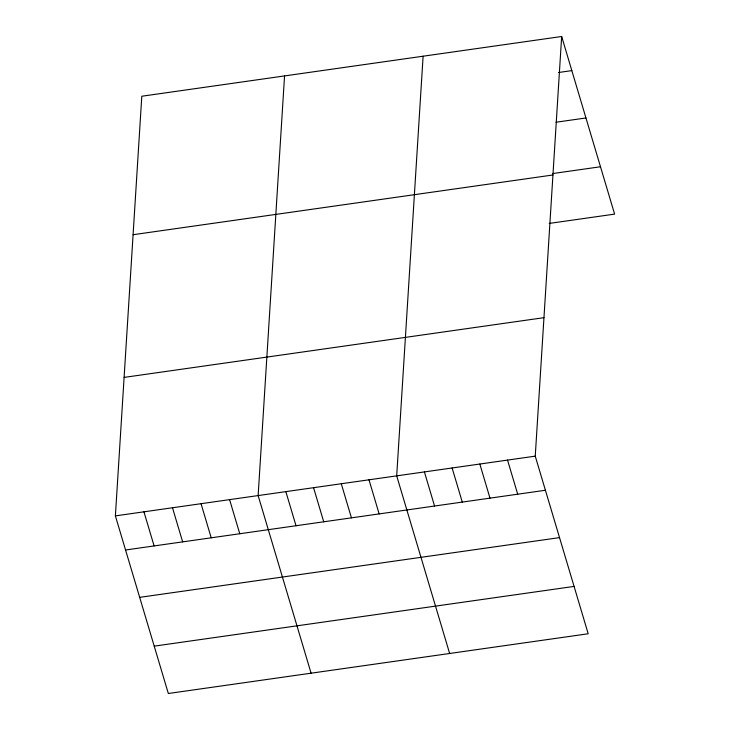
<?xml version="1.0" encoding="UTF-8"?>
<svg xmlns="http://www.w3.org/2000/svg" width="730" height="730" viewBox="0 0 730 730"><rect width="100%" height="100%" fill="white"/><g stroke="black" fill="none" stroke-linecap="round" stroke-linejoin="round"><path stroke-width="1.09" d="M561.662 36.5L535.245 456.15L588.197 633.768L168.338 693.5L115.386 515.882L141.803 96.232L561.662 36.5L614.614 214.118L549.216 223.426M284.554 75.92L258.137 495.57L311.089 673.188M423.108 56.21L396.691 475.86L449.643 653.478M558.532 72.507L571.827 70.609M556.023 122.229L585.944 117.968M552.829 173.539L600.489 166.759M133.088 234.713L552.948 174.981M124.109 377.401L543.959 317.669M115.386 515.882L535.245 456.15M125.56 549.991L545.419 490.259M139.676 597.35L559.536 537.618M154.222 646.141L574.081 586.409M507.533 460.092L517.707 494.201M479.829 464.034L489.994 498.152M452.116 467.976L462.282 502.094M424.404 471.918L434.569 506.036M368.978 479.802L379.153 513.92M341.275 483.744L351.44 517.862M313.562 487.686L323.728 521.804M285.85 491.628L296.024 525.746M229.594 499.639L239.759 533.749M201.042 503.7L211.207 537.809M172.49 507.761L182.655 541.87M143.938 511.821L154.112 545.93"/></g></svg>
